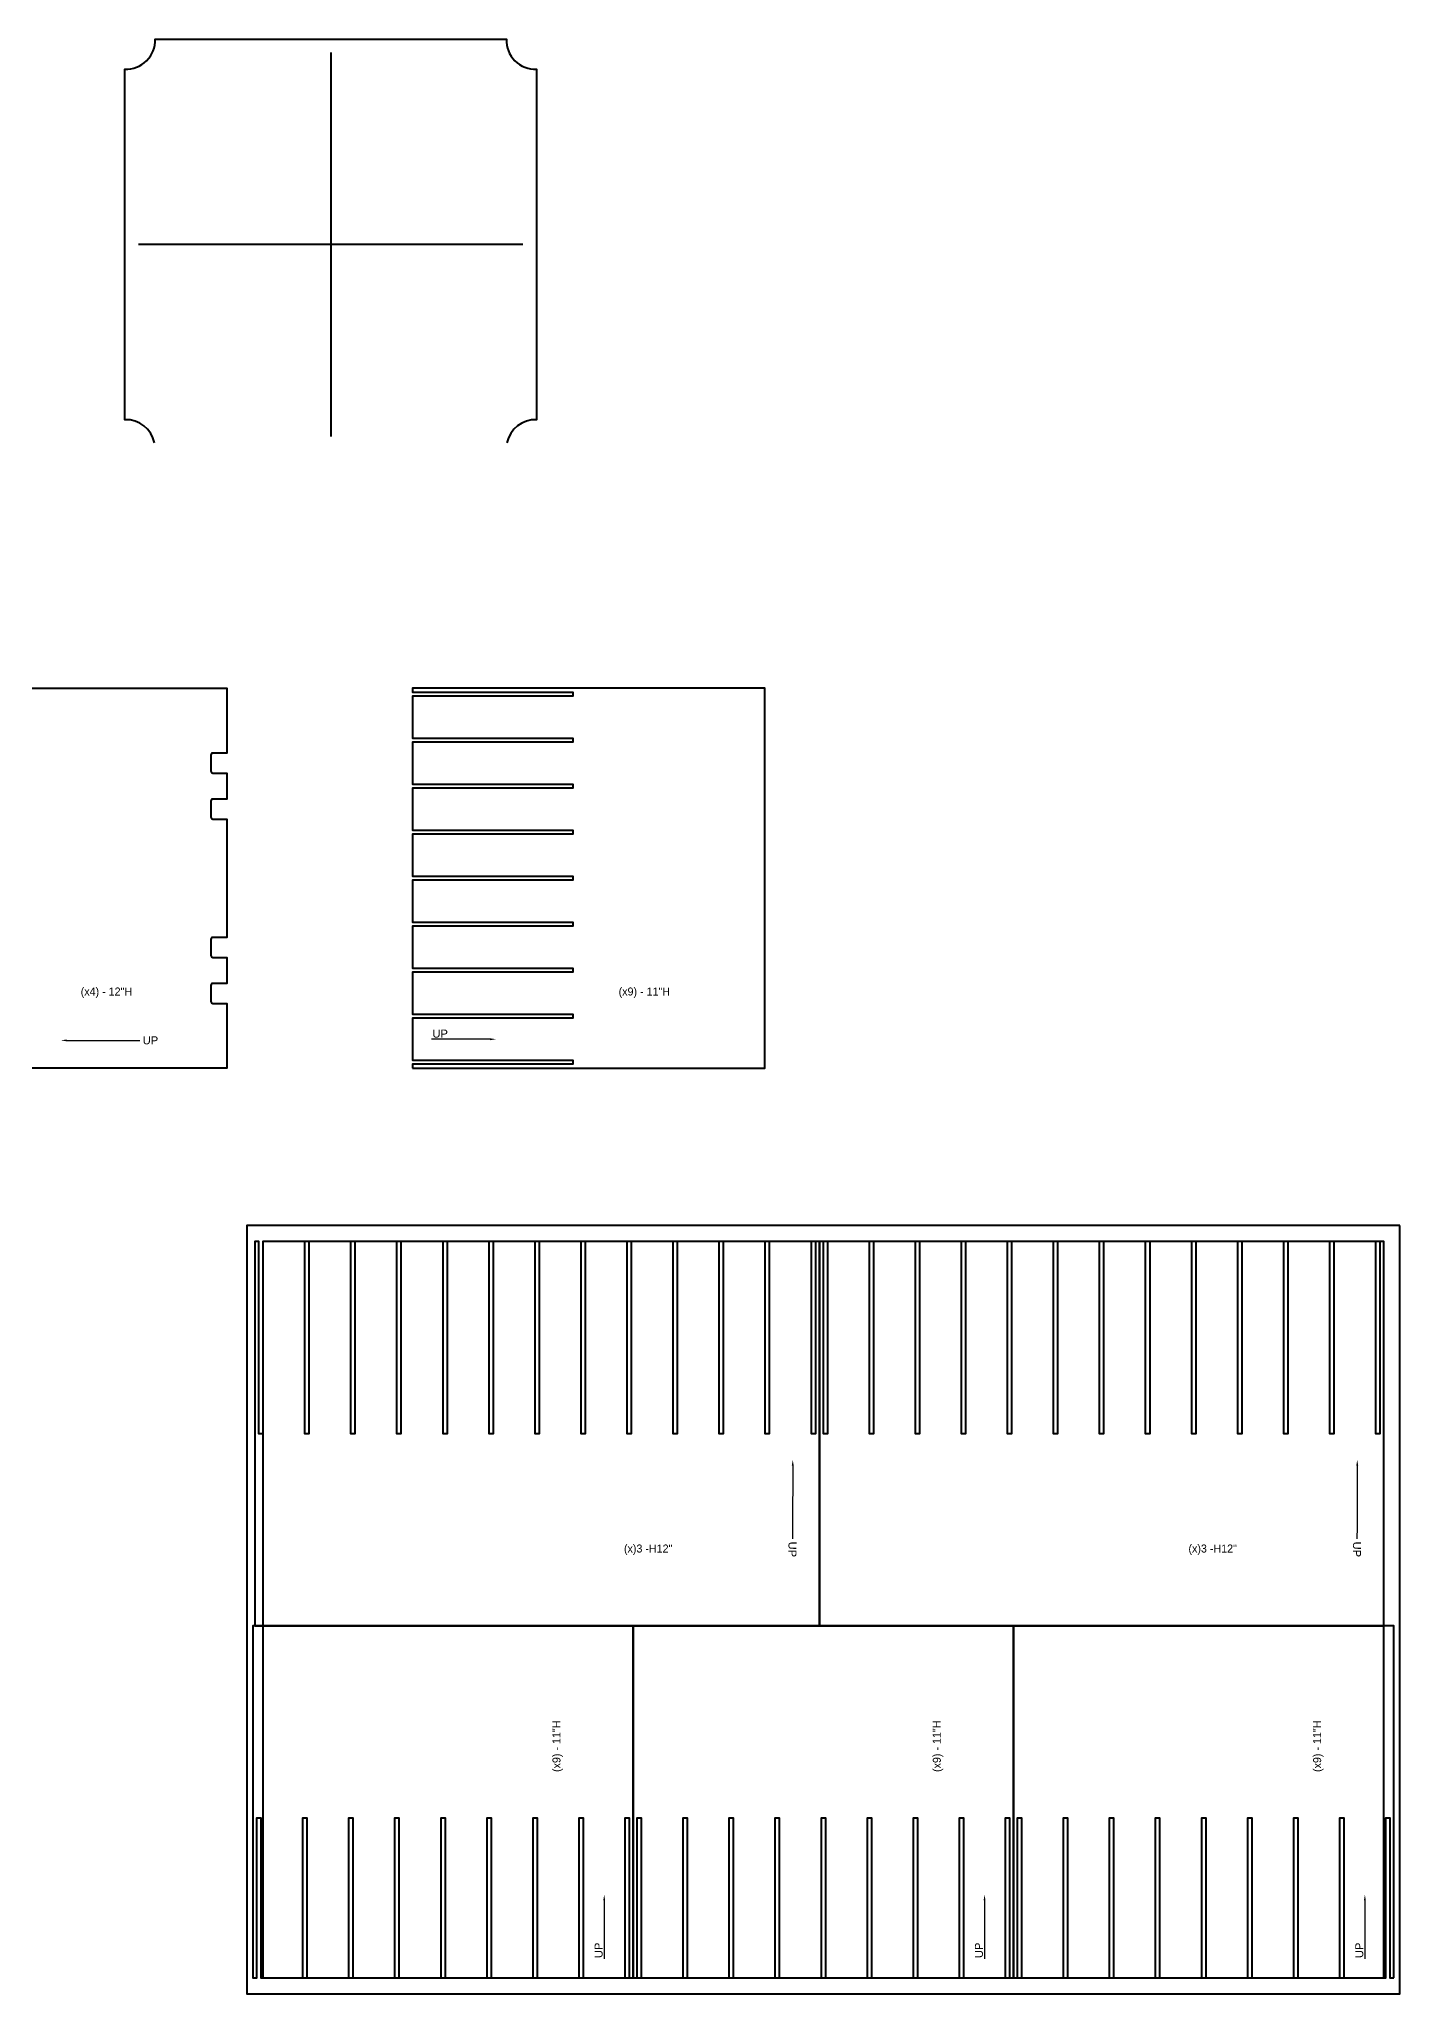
# Model space of a CAD drawing. Header units: millimetres. Extents: x -4815 to 20749, y -4662 to 5111.
# Drawn here: x 3334.7 to 3377.2, y 850.7 to 911.8 of the extents above; entities that cross this region are included whole.
import ezdxf
from ezdxf import colors
from ezdxf.entities.mleader import LeaderData, LeaderLine
from ezdxf.math import Vec2, Vec3

# ---------------------------------------------------------------- set-up
doc = ezdxf.new("R2010")
doc.units = ezdxf.units.MM
doc.header["$LTSCALE"] = 10
doc.header["$MEASUREMENT"] = 0
doc.linetypes.add('CENTER2', pattern=[1.125, 0.75, -0.125, 0.125, -0.125])
for name, color, linetype in [('A-ANNO-CNTR', 10, 'CENTER2'), ('A-ANNO-LEGN', 4, 'Continuous'), ('A-SECT-___5', 5, 'Continuous'), ('A-TTBL-___3', 3, 'Continuous')]:
    doc.layers.add(name, color=color, linetype=linetype)

msp = doc.modelspace()

# ---------------------------------------------------------------- linework, layer by layer
at = {"layer": 'A-ANNO-CNTR', "lineweight": 40, "transparency": 33554687}
for p, q in [((3343.784, 911.337), (3343.784, 899.337)), ((3349.784, 905.337), (3337.784, 905.337))]:
    msp.add_line(p, q, dxfattribs=at)
at = {"layer": 'A-SECT-___5', "lineweight": 40, "transparency": 33554687}
msp.add_lwpolyline([(3338.282, 899.137, 0.367053), (3337.356, 899.864), (3337.356, 910.81, 0.436603), (3338.3, 911.754), (3349.268, 911.754, 0.436603), (3350.212, 910.81), (3350.212, 899.864, 0.367053), (3349.286, 899.137, 0.367053)], format="xyb", dxfattribs=at)
at = {"layer": 'A-TTBL-___3', "lineweight": 40, "transparency": 33554687}
msp.add_lwpolyline([(3328.545, 891.48), (3340.545, 891.48), (3340.545, 889.45), (3340.108, 889.45, 0.414214), (3340.045, 889.388), (3340.045, 888.886, 0.414214), (3340.108, 888.824), (3340.545, 888.824), (3340.545, 888.013), (3340.108, 888.013, 0.414214), (3340.045, 887.95), (3340.045, 887.449, 0.414214), (3340.108, 887.386), (3340.545, 887.386), (3340.545, 883.692), (3340.108, 883.692, 0.414214), (3340.045, 883.629), (3340.045, 883.128, 0.414214), (3340.108, 883.065), (3340.545, 883.065), (3340.545, 882.254), (3340.108, 882.254, 0.414214), (3340.045, 882.192), (3340.045, 881.69, 0.414214), (3340.108, 881.628), (3340.545, 881.628), (3340.545, 879.605), (3328.545, 879.605)], format="xyb", dxfattribs=at)
for points in [[(3346.34, 879.605), (3357.34, 879.605), (3357.34, 891.48), (3346.34, 891.48), (3346.34, 891.355), (3351.34, 891.355), (3351.34, 891.23), (3346.34, 891.23), (3346.34, 889.918), (3351.34, 889.918), (3351.34, 889.793), (3346.34, 889.793), (3346.34, 888.48), (3351.34, 888.48), (3351.34, 888.355), (3346.34, 888.355), (3346.34, 887.043), (3351.34, 887.043), (3351.34, 886.918), (3346.34, 886.918), (3346.34, 885.605), (3351.34, 885.605), (3351.34, 885.48), (3346.34, 885.48), (3346.34, 884.168), (3351.34, 884.168), (3351.34, 884.043), (3346.34, 884.043), (3346.34, 882.73), (3351.34, 882.73), (3351.34, 882.605), (3346.34, 882.605), (3346.34, 881.293), (3351.34, 881.293), (3351.34, 881.168), (3346.34, 881.168), (3346.34, 879.855), (3351.34, 879.855), (3351.34, 879.73), (3346.34, 879.73)], [(3347.415, 874.186), (3347.415, 868.186), (3347.29, 868.186), (3347.29, 874.186), (3345.978, 874.186), (3345.978, 868.186), (3345.853, 868.186), (3345.853, 874.186), (3344.54, 874.186), (3344.54, 868.186), (3344.415, 868.186), (3344.415, 874.186), (3343.103, 874.186), (3343.103, 868.186), (3342.978, 868.186), (3342.978, 874.186), (3341.665, 874.186), (3341.665, 868.186), (3341.54, 868.186), (3341.54, 874.186), (3341.415, 874.186), (3341.415, 862.186), (3359.04, 862.186), (3359.04, 874.186), (3358.915, 874.186), (3358.915, 868.186), (3358.79, 868.186), (3358.79, 874.186), (3357.478, 874.186), (3357.478, 868.186), (3357.353, 868.186), (3357.353, 874.186), (3356.04, 874.186), (3356.04, 868.186), (3355.915, 868.186), (3355.915, 874.186), (3354.603, 874.186), (3354.603, 868.186), (3354.478, 868.186), (3354.478, 874.186), (3353.165, 874.186), (3353.165, 868.186), (3353.04, 868.186), (3353.04, 874.186), (3351.728, 874.186), (3351.728, 868.186), (3351.603, 868.186), (3351.603, 874.186), (3350.29, 874.186), (3350.29, 868.186), (3350.165, 868.186), (3350.165, 874.186), (3348.853, 874.186), (3348.853, 868.186), (3348.728, 868.186), (3348.728, 874.186)], [(3365.04, 874.186), (3365.04, 868.186), (3364.915, 868.186), (3364.915, 874.186), (3363.603, 874.186), (3363.603, 868.186), (3363.478, 868.186), (3363.478, 874.186), (3362.165, 874.186), (3362.165, 868.186), (3362.04, 868.186), (3362.04, 874.186), (3360.728, 874.186), (3360.728, 868.186), (3360.603, 868.186), (3360.603, 874.186), (3359.29, 874.186), (3359.29, 868.186), (3359.165, 868.186), (3359.165, 874.186), (3359.04, 874.186), (3359.04, 862.186), (3376.665, 862.186), (3376.665, 874.186), (3376.54, 874.186), (3376.54, 868.186), (3376.415, 868.186), (3376.415, 874.186), (3375.103, 874.186), (3375.103, 868.186), (3374.978, 868.186), (3374.978, 874.186), (3373.665, 874.186), (3373.665, 868.186), (3373.54, 868.186), (3373.54, 874.186), (3372.228, 874.186), (3372.228, 868.186), (3372.103, 868.186), (3372.103, 874.186), (3370.79, 874.186), (3370.79, 868.186), (3370.665, 868.186), (3370.665, 874.186), (3369.353, 874.186), (3369.353, 868.186), (3369.228, 868.186), (3369.228, 874.186), (3367.915, 874.186), (3367.915, 868.186), (3367.79, 868.186), (3367.79, 874.186), (3366.478, 874.186), (3366.478, 868.186), (3366.353, 868.186), (3366.353, 874.186)], [(3353.228, 851.186), (3353.228, 862.186), (3341.353, 862.186), (3341.353, 851.186), (3341.478, 851.186), (3341.478, 856.186), (3341.603, 856.186), (3341.603, 851.186), (3342.915, 851.186), (3342.915, 856.186), (3343.04, 856.186), (3343.04, 851.186), (3344.353, 851.186), (3344.353, 856.186), (3344.478, 856.186), (3344.478, 851.186), (3345.79, 851.186), (3345.79, 856.186), (3345.915, 856.186), (3345.915, 851.186), (3347.228, 851.186), (3347.228, 856.186), (3347.353, 856.186), (3347.353, 851.186), (3348.665, 851.186), (3348.665, 856.186), (3348.79, 856.186), (3348.79, 851.186), (3350.103, 851.186), (3350.103, 856.186), (3350.228, 856.186), (3350.228, 851.186), (3351.54, 851.186), (3351.54, 856.186), (3351.665, 856.186), (3351.665, 851.186), (3352.978, 851.186), (3352.978, 856.186), (3353.103, 856.186), (3353.103, 851.186)], [(3365.103, 851.186), (3365.103, 862.186), (3353.228, 862.186), (3353.228, 851.186), (3353.353, 851.186), (3353.353, 856.186), (3353.478, 856.186), (3353.478, 851.186), (3354.79, 851.186), (3354.79, 856.186), (3354.915, 856.186), (3354.915, 851.186), (3356.228, 851.186), (3356.228, 856.186), (3356.353, 856.186), (3356.353, 851.186), (3357.665, 851.186), (3357.665, 856.186), (3357.79, 856.186), (3357.79, 851.186), (3359.103, 851.186), (3359.103, 856.186), (3359.228, 856.186), (3359.228, 851.186), (3360.54, 851.186), (3360.54, 856.186), (3360.665, 856.186), (3360.665, 851.186), (3361.978, 851.186), (3361.978, 856.186), (3362.103, 856.186), (3362.103, 851.186), (3363.415, 851.186), (3363.415, 856.186), (3363.54, 856.186), (3363.54, 851.186), (3364.853, 851.186), (3364.853, 856.186), (3364.978, 856.186), (3364.978, 851.186)], [(3376.978, 851.186), (3376.978, 862.186), (3365.103, 862.186), (3365.103, 851.186), (3365.228, 851.186), (3365.228, 856.186), (3365.353, 856.186), (3365.353, 851.186), (3366.665, 851.186), (3366.665, 856.186), (3366.79, 856.186), (3366.79, 851.186), (3368.103, 851.186), (3368.103, 856.186), (3368.228, 856.186), (3368.228, 851.186), (3369.54, 851.186), (3369.54, 856.186), (3369.665, 856.186), (3369.665, 851.186), (3370.978, 851.186), (3370.978, 856.186), (3371.103, 856.186), (3371.103, 851.186), (3372.415, 851.186), (3372.415, 856.186), (3372.54, 856.186), (3372.54, 851.186), (3373.853, 851.186), (3373.853, 856.186), (3373.978, 856.186), (3373.978, 851.186), (3375.29, 851.186), (3375.29, 856.186), (3375.415, 856.186), (3375.415, 851.186), (3376.728, 851.186), (3376.728, 856.186), (3376.853, 856.186), (3376.853, 851.186)]]:
    msp.add_lwpolyline(points, close=True, dxfattribs=at)
at = {"layer": 'Defpoints', "color": 6, "lineweight": 40, "transparency": 33554687}
for p, q in [((3343.784, 911.337), (3343.784, 899.337)), ((3349.784, 905.337), (3337.784, 905.337))]:
    msp.add_line(p, q, dxfattribs=at)
at = {"layer": 'Defpoints', "lineweight": 40, "transparency": 33554687}
for points in [[(3377.165, 874.686), (3341.165, 874.686), (3341.165, 850.686), (3377.165, 850.686)], [(3376.665, 874.186), (3341.665, 874.186), (3341.665, 851.186), (3376.665, 851.186)]]:
    msp.add_lwpolyline(points, close=True, dxfattribs=at)

# ---------------------------------------------------------------- texts
at = {"layer": 'Defpoints', "lineweight": 40, "transparency": 33554687, "char_height": 0.25, "attachment_point": 1}
for s, width, insert in [('(x4) - 12"H', 3.6283, (3335.978, 882.126)), ('(x9) - 11"H', 1.69873, (3352.773, 882.126)), ('(x)3 -H12" ', 3.50917, (3352.939, 864.725)), ('(x)3 -H12" ', 3.50917, (3370.564, 864.725))]:
    msp.add_mtext_dynamic_manual_height_columns(s, width=width, gutter_width=1.25, heights=[0], dxfattribs=dict(at, insert=insert))
at = {"layer": 'Defpoints', "lineweight": 40, "transparency": 33554687, "char_height": 0.25, "attachment_point": 1, "rotation": 90}
for insert in [(3350.707, 857.619), (3362.582, 857.619), (3374.457, 857.619)]:
    msp.add_mtext_dynamic_manual_height_columns('(x9) - 11"H', width=1.69873, gutter_width=1.25, heights=[0], dxfattribs=dict(at, insert=insert))

# ---------------------------------------------------------------- leaders
at = {"layer": 'A-ANNO-LEGN', "lineweight": 40, "transparency": 33554687}
ml = msp.add_multileader_mtext('Standard', dxfattribs=at)
ml.set_content('{\\fArial|b0|i0|c0|p0;UP}', color=256)
ml.set_leader_properties()
ml.build(insert=Vec2(0, 0))
ml.multileader.update_dxf_attribs({"text_right_attachment_type": 6, "dogleg_length": 0.36, "arrow_head_size": 0.18})
ctx = ml.context
ctx.base_point, ctx.char_height, ctx.arrow_head_size, ctx.landing_gap_size, ctx.plane_origin = Vec3(3337.823, 880.474), 0.25, 0.18, 0.09, Vec3(3335.357, 880.474)
ctx.right_attachment = 6
notes = []
notes.append((ctx, [(0, (1, 1, 0), (3337.463, 880.474), (1, 0), 0.36, [(0, [(3335.357, 880.474)], 0, [])])]))
ctx.mtext.insert, ctx.mtext.width, ctx.mtext.flow_direction = Vec3(3337.913, 880.601), 0.84946, 5
ml = msp.add_multileader_mtext('Standard', dxfattribs=at)
ml.set_content('{\\fArial|b0|i0|c0|p0;UP}', color=256)
ml.set_leader_properties()
ml.build(insert=Vec2(0, 0))
ml.multileader.update_dxf_attribs({"has_dogleg": 0, "text_right_attachment_type": 6, "dogleg_length": 0.36, "arrow_head_size": 0.18})
ctx = ml.context
ctx.base_point, ctx.char_height, ctx.arrow_head_size, ctx.landing_gap_size, ctx.plane_origin = Vec3(3346.868, 880.683), 0.25, 0.18, 0.09, Vec3(3351.187, 880.51)
ctx.right_attachment = 6
notes.append((ctx, [(0, (1, 1, 0), (3347.852, 880.51), (-1, 0), 0.36, [(0, [(3348.942, 880.51)], 0, [])])]))
ctx.mtext.insert, ctx.mtext.flow_direction = Vec3(3346.958, 880.81), 5
ml = msp.add_multileader_mtext('Standard', dxfattribs=at)
ml.set_content('{\\fArial|b0|i0|c0|p0;UP}', color=256)
ml.set_leader_properties()
ml.build(insert=Vec2(0, 0))
ml.multileader.update_dxf_attribs({"text_right_attachment_type": 6, "dogleg_length": 0.36, "arrow_head_size": 0.18})
ctx = ml.context
ctx.base_point, ctx.char_height, ctx.arrow_head_size, ctx.landing_gap_size, ctx.plane_origin, ctx.plane_x_axis, ctx.plane_y_axis = Vec3(3358.201, 864.906), 0.25, 0.18, 0.09, Vec3(3358.21, 867.372), Vec3(-0.003833, -0.999993), Vec3(0.999993, -0.003833)
ctx.right_attachment = 6
notes.append((ctx, [(0, (1, 1, 0), (3358.202, 865.266), (-0.003833, -0.999993), 0.36, [(0, [(3358.21, 867.372)], 0, [])])]))
ctx.mtext.insert, ctx.mtext.text_direction, ctx.mtext.rotation, ctx.mtext.width, ctx.mtext.flow_direction = Vec3(3358.327, 864.815), Vec3(-0.003833, -0.999993), 4.708556, 0.84946, 5
ml = msp.add_multileader_mtext('Standard', dxfattribs=at)
ml.set_content('{\\fArial|b0|i0|c0|p0;UP}', color=256)
ml.set_leader_properties()
ml.build(insert=Vec2(0, 0))
ml.multileader.update_dxf_attribs({"text_right_attachment_type": 6, "dogleg_length": 0.36, "arrow_head_size": 0.18})
ctx = ml.context
ctx.base_point, ctx.char_height, ctx.arrow_head_size, ctx.landing_gap_size, ctx.plane_origin, ctx.plane_x_axis, ctx.plane_y_axis = Vec3(3375.826, 864.906), 0.25, 0.18, 0.09, Vec3(3375.835, 867.372), Vec3(-0.003833, -0.999993), Vec3(0.999993, -0.003833)
ctx.right_attachment = 6
notes.append((ctx, [(0, (1, 1, 0), (3375.827, 865.266), (-0.003833, -0.999993), 0.36, [(0, [(3375.835, 867.372)], 0, [])])]))
ctx.mtext.insert, ctx.mtext.text_direction, ctx.mtext.rotation, ctx.mtext.width, ctx.mtext.flow_direction = Vec3(3375.952, 864.815), Vec3(-0.003833, -0.999993), 4.708556, 0.84946, 5
ml = msp.add_multileader_mtext('Standard', dxfattribs=at)
ml.set_content('{\\fArial|b0|i0|c0|p0;UP}', color=256)
ml.set_leader_properties()
ml.build(insert=Vec2(0, 0))
ml.multileader.update_dxf_attribs({"has_dogleg": 0, "text_right_attachment_type": 6, "dogleg_length": 0.36, "arrow_head_size": 0.18})
ctx = ml.context
ctx.base_point, ctx.char_height, ctx.arrow_head_size, ctx.landing_gap_size, ctx.plane_origin, ctx.plane_x_axis, ctx.plane_y_axis = Vec3(3352.15, 851.715), 0.25, 0.18, 0.09, Vec3(3352.323, 856.033), Vec3(0, 1), Vec3(-1, 0)
ctx.right_attachment = 6
notes.append((ctx, [(0, (1, 1, 0), (3352.323, 852.698), (0, -1), 0.36, [(0, [(3352.323, 853.789)], 0, [])])]))
ctx.mtext.insert, ctx.mtext.text_direction, ctx.mtext.rotation, ctx.mtext.flow_direction = Vec3(3352.023, 851.805), Vec3(0, 1), 1.570796, 5
ml = msp.add_multileader_mtext('Standard', dxfattribs=at)
ml.set_content('{\\fArial|b0|i0|c0|p0;UP}', color=256)
ml.set_leader_properties()
ml.build(insert=Vec2(0, 0))
ml.multileader.update_dxf_attribs({"has_dogleg": 0, "text_right_attachment_type": 6, "dogleg_length": 0.36, "arrow_head_size": 0.18})
ctx = ml.context
ctx.base_point, ctx.char_height, ctx.arrow_head_size, ctx.landing_gap_size, ctx.plane_origin, ctx.plane_x_axis, ctx.plane_y_axis = Vec3(3364.025, 851.715), 0.25, 0.18, 0.09, Vec3(3364.198, 856.033), Vec3(0, 1), Vec3(-1, 0)
ctx.right_attachment = 6
notes.append((ctx, [(0, (1, 1, 0), (3364.198, 852.698), (0, -1), 0.36, [(0, [(3364.198, 853.789)], 0, [])])]))
ctx.mtext.insert, ctx.mtext.text_direction, ctx.mtext.rotation, ctx.mtext.flow_direction = Vec3(3363.898, 851.805), Vec3(0, 1), 1.570796, 5
ml = msp.add_multileader_mtext('Standard', dxfattribs=at)
ml.set_content('{\\fArial|b0|i0|c0|p0;UP}', color=256)
ml.set_leader_properties()
ml.build(insert=Vec2(0, 0))
ml.multileader.update_dxf_attribs({"has_dogleg": 0, "text_right_attachment_type": 6, "dogleg_length": 0.36, "arrow_head_size": 0.18})
ctx = ml.context
ctx.base_point, ctx.char_height, ctx.arrow_head_size, ctx.landing_gap_size, ctx.plane_origin, ctx.plane_x_axis, ctx.plane_y_axis = Vec3(3375.9, 851.715), 0.25, 0.18, 0.09, Vec3(3376.073, 856.033), Vec3(0, 1), Vec3(-1, 0)
ctx.right_attachment = 6
notes.append((ctx, [(0, (1, 1, 0), (3376.073, 852.698), (0, -1), 0.36, [(0, [(3376.073, 853.789)], 0, [])])]))
ctx.mtext.insert, ctx.mtext.text_direction, ctx.mtext.rotation, ctx.mtext.flow_direction = Vec3(3375.773, 851.805), Vec3(0, 1), 1.570796, 5
for ctx, leaders in notes:
    for number, flags, end, landing, length, lines in leaders:
        leader = LeaderData()
        leader.index, (leader.has_last_leader_line, leader.has_dogleg_vector, leader.attachment_direction) = number, flags
        leader.last_leader_point, leader.dogleg_vector, leader.dogleg_length = Vec3(end), Vec3(landing), length
        for number, points, colour, breaks in lines:
            line = LeaderLine()
            line.index, line.vertices, line.color, line.breaks = number, Vec3.list(points), colors.encode_raw_color(colour), breaks
            leader.lines.append(line)
        ctx.leaders.append(leader)

doc.saveas('drawing.dxf')
